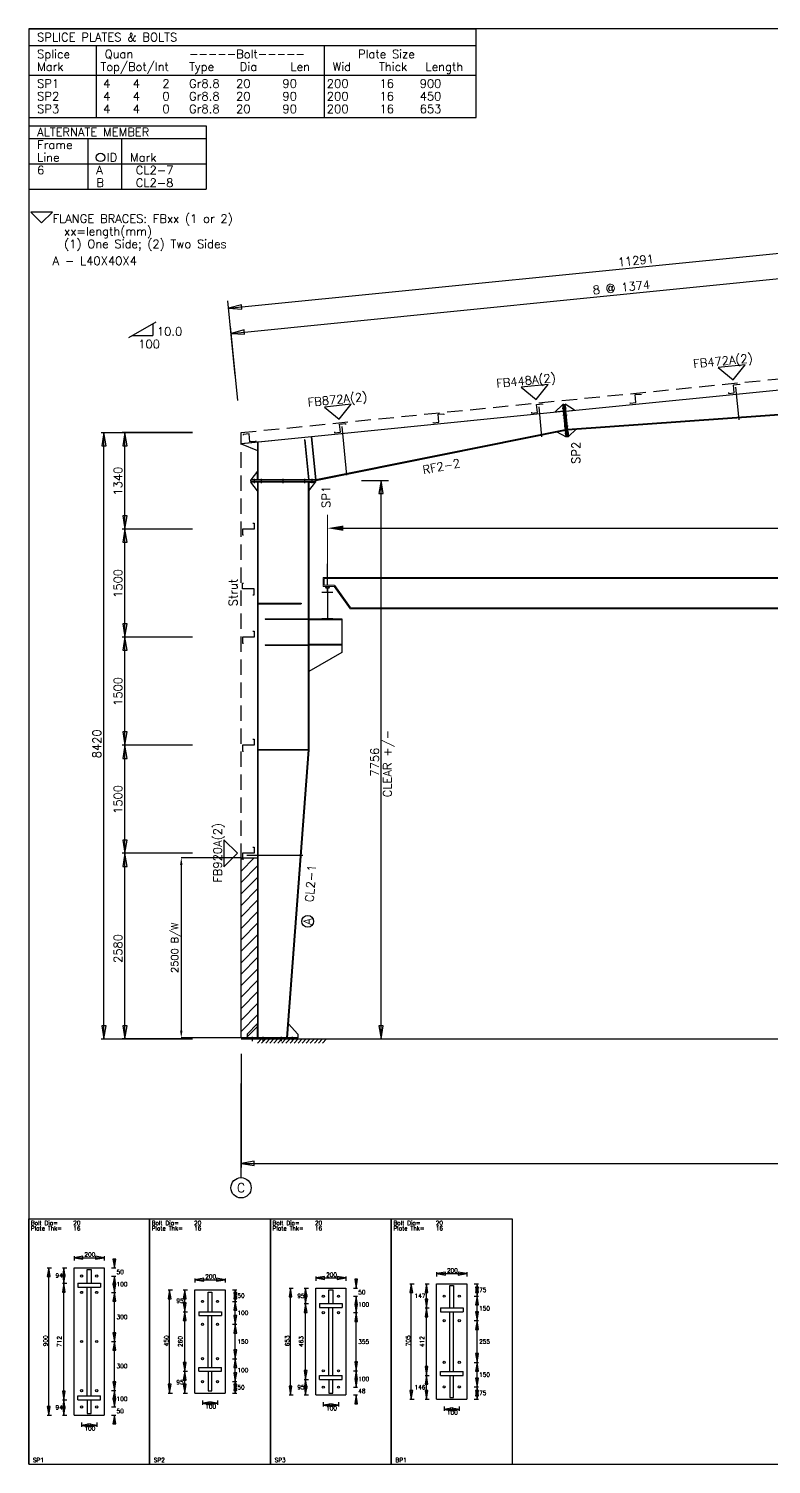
# Model space of a CAD drawing. Header units: millimetres. Extents: x 0 to 28190, y 0 to 19934.
# Drawn here: x 0 to 10309, y 0 to 19934 of the extents above; entities that cross this region are included whole.
import ezdxf
from ezdxf.enums import TextEntityAlignment as Align

# ---------------------------------------------------------------- set-up
doc = ezdxf.new("R2010")
doc.units = ezdxf.units.MM
doc.header["$MEASUREMENT"] = 0
doc.linetypes.add('CONTIN', pattern=[0])
doc.linetypes.add('DASHED', pattern=[319.6, 213.1, -106.5])
doc.layers.get('0').update_dxf_attribs({"linetype": 'CONTIN'})
doc.layers.get('Defpoints').update_dxf_attribs({"linetype": 'CONTINUOUS'})
for name, color, linetype in [('1', 7, 'CONTIN'), ('10', 10, 'CONTIN'), ('11', 7, 'CONTIN'), ('12', 6, 'CONTIN'), ('13', 1, 'CONTIN'), ('14', 7, 'CONTIN'), ('2', 6, 'CONTIN'), ('22', 7, 'CONTIN'), ('26', 7, 'CONTIN'), ('3', 7, 'CONTIN'), ('5', 5, 'DASHED')]:
    doc.layers.add(name, color=color, linetype=linetype)
doc.layers.add('COLUMN', color=5, linetype='CONTINUOUS', lineweight=70)
doc.styles.add('OPEN', font='SIMPLEX.shx')
doc.styles.add('SIMPLEX', font='SIMPLEX')
doc.styles.get("Standard").update_dxf_attribs({"font": 'txt.shx'})
doc.dimstyles.get("Standard").update_dxf_attribs({"dimtxt": 200, "dimasz": 100, "dimexe": 0.18, "dimexo": 0.0625, "dimgap": 0.09, "dimtad": 1, "dimdec": 0, "dimzin": 0, "dimdsep": 46, "dimtxsty": 'Standard', "dimcen": 0.09, "dimclrd": 6, "dimclre": 6, "dimadec": 0, "dimazin": 0, "dimtfac": 1, "dimtdec": 4, "dimtofl": 0, "dimtmove": 0, "dimatfit": 3, "dimfxl": 1, "dimtolj": 1, "dimtzin": 0, "dimarcsym": 0})

# ---------------------------------------------------------------- blocks, each defined once
blk = doc.blocks.new('ARROWF')
for p, q in [((0, 0), (-183, 30)), ((-183, 30), (-183, -30)), ((-183, -30), (0, 0))]:
    blk.add_line(p, q)
blk = doc.blocks.new('EPBLK1')
for p, q in [((0, 0), (0, 1704.79675)), ((0, 1704.79675), (838.974854, 1704.79675)), ((838.974854, 1704.79675), (838.974854, 0)), ((314.61557, 340.959381), (314.61557, 1363.83765)), ((314.61557, 1363.83765), (524.359253, 1363.83765)), ((406.168671, 1257.00354), (406.168671, 1352.29028)), ((406.168671, 1352.29028), (432.806122, 1352.29028)), ((432.806122, 1352.29028), (432.806122, 1257.00354)), ((524.359253, 1363.83765), (524.359253, 340.959381)), ((340.833557, 1257.00354), (498.141327, 1257.00354)), ((340.833557, 1257.00354), (340.833557, 1230.36609)), ((340.833557, 1230.36609), (498.141327, 1230.36609)), ((406.168671, 474.430878), (406.168671, 1230.36609)), ((432.806122, 474.430878), (432.806122, 1230.36609)), ((498.141327, 1257.00354), (498.141327, 1230.36609)), ((340.833557, 474.430878), (498.141327, 474.430878)), ((340.833557, 447.793396), (340.833557, 474.430878)), ((340.833557, 447.793396), (498.141327, 447.793396)), ((406.168671, 447.793243), (406.168671, 352.506531)), ((432.806122, 352.506531), (432.806122, 447.793243)), ((498.141327, 447.793396), (498.141327, 474.430878)), ((314.61557, 340.959381), (524.359253, 340.959381)), ((406.168671, 352.506531), (432.806122, 352.506531)), ((0, 0), (838.974854, 0))]:
    blk.add_line(p, q)
for centre in [(367.051514, 1307.01086), (471.92337, 1307.01086), (367.051514, 1193.35779), (471.92337, 1193.35779), (367.051514, 852.398438), (471.92337, 852.398438), (367.051514, 511.439026), (471.92337, 511.439026), (367.051514, 397.785889), (471.92337, 397.785889)]:
    blk.add_circle(centre, 7.325299)
at = {"layer": '2'}
for p, q in [((314.61557, 1444.28259), (314.61557, 1414.98132)), ((314.61557, 1434.5155), (524.359253, 1434.5155)), ((524.359253, 1444.28259), (524.359253, 1414.98132)), ((595.037292, 1363.83765), (595.037292, 1422.38123)), ((129.041336, 1363.83765), (158.342529, 1363.83765)), ((138.808395, 340.959381), (138.808395, 1363.83765)), ((234.170486, 1363.83765), (263.47168, 1363.83765)), ((243.937546, 1257.00354), (243.937546, 1363.83765)), ((575.503174, 1363.83765), (604.804382, 1363.83765)), ((575.503174, 1307.01086), (604.804382, 1307.01086)), ((575.503174, 1307.01086), (604.804382, 1307.01086)), ((595.037292, 1193.35779), (595.037292, 1307.01086)), ((595.037292, 1248.46704), (595.037292, 1307.01086)), ((234.170486, 1257.00354), (263.47168, 1257.00354)), ((234.170486, 1257.00354), (263.47168, 1257.00354)), ((243.937546, 447.793335), (243.937546, 1257.00354)), ((575.503174, 1193.35779), (604.804382, 1193.35779)), ((575.503174, 1193.35779), (604.804382, 1193.35779)), ((595.037292, 852.398438), (595.037292, 1193.35779)), ((575.503174, 852.398438), (604.804382, 852.398438)), ((575.503174, 852.398438), (604.804382, 852.398438)), ((595.037292, 511.439026), (595.037292, 852.398438)), ((575.503174, 511.439026), (604.804382, 511.439026)), ((575.503174, 511.439026), (604.804382, 511.439026)), ((595.037292, 397.785889), (595.037292, 511.439026)), ((234.170486, 447.793335), (263.47168, 447.793335)), ((234.170486, 447.793335), (263.47168, 447.793335)), ((243.937546, 340.959381), (243.937546, 447.793335)), ((595.037292, 397.785889), (595.037292, 456.329681)), ((129.041336, 340.959381), (158.342529, 340.959381)), ((234.170486, 340.959381), (263.47168, 340.959381)), ((575.503174, 397.785889), (604.804382, 397.785889)), ((575.503174, 397.785889), (604.804382, 397.785889)), ((575.503174, 340.959381), (604.804382, 340.959381)), ((595.037292, 282.415588), (595.037292, 340.959381)), ((367.051514, 289.81546), (367.051514, 260.514282)), ((367.051514, 270.281342), (471.923309, 270.281342)), ((471.923309, 289.81546), (471.923309, 260.514282))]:
    blk.add_line(p, q, dxfattribs=at)
at = {"layer": '2', "xscale": 0.333, "yscale": 0.333, "zscale": 0.333}
for p, rotation in [((314.61557, 1434.5155), 180), ((595.037292, 1363.83765), 270), ((138.808395, 1363.83765), 90), ((243.937546, 1363.83765), 89.99998470000001), ((243.937546, 1257.00354), 270), ((595.037292, 1307.01086), 89.99998470000001), ((595.037292, 1307.01086), 90), ((243.937546, 1257.00354), 89.99998470000001), ((595.037292, 1193.35779), 270), ((595.037292, 1193.35779), 89.99998470000001), ((595.037292, 852.398438), 270), ((595.037292, 852.398438), 89.99998470000001), ((243.937546, 447.793335), 270), ((595.037292, 511.439026), 89.99998470000001), ((595.037292, 511.439026), 270), ((138.808395, 340.959381), 270), ((243.937546, 447.793335), 89.99998470000001), ((243.937546, 340.959381), 270), ((595.037292, 397.785889), 270), ((595.037292, 397.785889), 270), ((595.037292, 340.959381), 90), ((367.051514, 270.281342), 180)]:
    blk.add_blockref('ARROWF', p, dxfattribs=dict(at, rotation=rotation))
for p in [(524.359253, 1434.5155), (471.923309, 270.281342)]:
    blk.add_blockref('ARROWF', p, dxfattribs=at)
at = {"layer": '11', "style": 'SIMPLEX'}
for s, p in [('Bolt Dia=', (14.650599, 1660.84509)), ('Plate Thk=', (14.650599, 1624.21851)), ('20', (308.932556, 1660.84509)), ('16', (308.932556, 1624.21851)), ('200', (386.52356, 1441.84082)), ('50', (609.687927, 1320.77368)), ('100', (609.687927, 1235.53381)), ('300', (609.687927, 1008.22742)), ('300', (609.687927, 667.268066)), ('100', (609.687927, 439.961853)), ('50', (609.687927, 354.722015)), ('100', (386.52356, 233.654846)), ('SP1', (29.301197, 14.650599))]:
    blk.add_text(s, height=29.3011971, dxfattribs=at).set_placement(p)
for p in [(236.612244, 1310.42053), (236.612244, 394.376343)]:
    blk.add_text('94', height=29.3011971, dxfattribs=at).set_placement(p, align=Align.MIDDLE_RIGHT)
blk.add_text('900', height=29.3011971, rotation=90, dxfattribs=at).set_placement((131.483093, 819.43457))
blk.add_text('712', height=29.3011971, rotation=90, dxfattribs=at).set_placement((236.612244, 852.398438), align=Align.BOTTOM_CENTER)
blk = doc.blocks.new('EPBLK2')
for p, q in [((0, 0), (0, 1704.79675)), ((0, 1704.79675), (838.974854, 1704.79675)), ((838.974854, 1704.79675), (838.974854, 0)), ((314.61557, 494.391144), (314.61557, 1210.40576)), ((314.61557, 1210.40576), (524.359253, 1210.40576)), ((524.359253, 1210.40576), (524.359253, 494.391144)), ((406.168671, 1059.24707), (406.168671, 1194.23962)), ((406.168671, 1194.23962), (432.806122, 1194.23962)), ((432.806122, 1194.23962), (432.806122, 1059.24707)), ((340.833557, 1059.24707), (498.141327, 1059.24707)), ((340.833557, 1059.24707), (340.833557, 1032.60962)), ((340.833557, 1032.60962), (498.141327, 1032.60962)), ((406.168671, 672.187256), (406.168671, 1032.60962)), ((432.806122, 672.187256), (432.806122, 1032.60962)), ((498.141327, 1059.24707), (498.141327, 1032.60962)), ((340.833557, 672.187256), (498.141327, 672.187256)), ((340.833557, 645.549805), (340.833557, 672.187256)), ((340.833557, 645.549805), (498.141327, 645.549805)), ((406.168671, 645.549683), (406.168671, 510.557159)), ((432.806122, 510.557159), (432.806122, 645.549683)), ((498.141327, 645.549805), (498.141327, 672.187256)), ((406.168671, 510.557159), (432.806122, 510.557159)), ((314.61557, 494.391144), (524.359253, 494.391144)), ((0, 0), (838.974854, 0))]:
    blk.add_line(p, q)
for centre in [(367.051514, 1130.84863), (471.92337, 1130.84863), (367.051514, 971.734253), (471.92337, 971.734253), (367.051514, 733.062683), (471.92337, 733.062683), (367.051514, 573.948364), (471.92337, 573.948364)]:
    blk.add_circle(centre, 7.325299)
at = {"layer": '2'}
for p, q in [((129.041336, 1210.40576), (158.342529, 1210.40576)), ((138.808395, 494.391144), (138.808395, 1210.40576)), ((234.170486, 1210.40576), (263.47168, 1210.40576)), ((243.937546, 1059.24719), (243.937546, 1210.40576)), ((314.61557, 1290.85083), (314.61557, 1261.54968)), ((314.61557, 1281.08374), (524.359253, 1281.08374)), ((524.359253, 1290.85083), (524.359253, 1261.54968)), ((575.503174, 1210.40576), (604.804382, 1210.40576)), ((595.037292, 1130.84863), (595.037292, 1210.40576)), ((575.503174, 1130.84863), (604.804382, 1130.84863)), ((575.503174, 1130.84863), (604.804382, 1130.84863)), ((595.037292, 971.734253), (595.037292, 1130.84863)), ((234.170486, 1059.24719), (263.47168, 1059.24719)), ((234.170486, 1059.24719), (263.47168, 1059.24719)), ((243.937546, 645.549805), (243.937546, 1059.24719)), ((575.503174, 971.734253), (604.804382, 971.734253)), ((575.503174, 971.734253), (604.804382, 971.734253)), ((595.037292, 733.062683), (595.037292, 971.734253)), ((575.503174, 733.062683), (604.804382, 733.062683)), ((575.503174, 733.062683), (604.804382, 733.062683)), ((595.037292, 573.948364), (595.037292, 733.062683)), ((234.170486, 645.549805), (263.47168, 645.549805)), ((234.170486, 645.549805), (263.47168, 645.549805)), ((243.937546, 494.391144), (243.937546, 645.549805)), ((575.503174, 573.948364), (604.804382, 573.948364)), ((575.503174, 573.948364), (604.804382, 573.948364)), ((595.037292, 494.391144), (595.037292, 573.948364)), ((129.041336, 494.391144), (158.342529, 494.391144)), ((234.170486, 494.391144), (263.47168, 494.391144)), ((367.051514, 443.247223), (367.051514, 413.945984)), ((367.051514, 423.713074), (471.923309, 423.713074)), ((471.923309, 443.247223), (471.923309, 413.945984)), ((575.503174, 494.391144), (604.804382, 494.391144))]:
    blk.add_line(p, q, dxfattribs=at)
at = {"layer": '2', "xscale": 0.333, "yscale": 0.333, "zscale": 0.333}
for p, rotation in [((138.808395, 1210.40576), 90), ((243.937546, 1210.40576), 89.99998470000001), ((314.61557, 1281.08374), 180), ((595.037292, 1210.40576), 89.99998470000001), ((243.937546, 1059.24719), 270), ((595.037292, 1130.84863), 89.99998470000001), ((595.037292, 1130.84863), 270), ((243.937546, 1059.24719), 89.99998470000001), ((595.037292, 971.734253), 270), ((595.037292, 971.734253), 89.99998470000001), ((243.937546, 645.549805), 270), ((595.037292, 733.062683), 89.99998470000001), ((595.037292, 733.062683), 270), ((243.937546, 645.549805), 89.99998470000001), ((595.037292, 573.948364), 270), ((138.808395, 494.391144), 270), ((243.937546, 494.391144), 270), ((595.037292, 573.948364), 89.99998470000001), ((595.037292, 494.391144), 270), ((367.051514, 423.713074), 180)]:
    blk.add_blockref('ARROWF', p, dxfattribs=dict(at, rotation=rotation))
for p in [(524.359253, 1281.08374), (471.923309, 423.713074)]:
    blk.add_blockref('ARROWF', p, dxfattribs=at)
at = {"layer": '11', "style": 'SIMPLEX'}
for s, p in [('Bolt Dia=', (14.650599, 1660.84509)), ('Plate Thk=', (14.650599, 1624.21851)), ('20', (308.932556, 1660.84509)), ('16', (308.932556, 1624.21851)), ('200', (386.52356, 1288.40918)), ('50', (609.687927, 1155.97656)), ('100', (609.687927, 1036.64087)), ('150', (609.687927, 837.747986)), ('100', (609.687927, 638.854919)), ('50', (609.687927, 519.519104)), ('100', (386.52356, 387.086609)), ('SP2', (29.301197, 14.650599))]:
    blk.add_text(s, height=29.3011971, dxfattribs=at).set_placement(p)
for p in [(236.612244, 1134.82642), (236.612244, 569.970459)]:
    blk.add_text('95', height=29.3011971, dxfattribs=at).set_placement(p, align=Align.MIDDLE_RIGHT)
blk.add_text('450', height=29.3011971, rotation=90, dxfattribs=at).set_placement((131.483093, 819.43457))
blk.add_text('260', height=29.3011971, rotation=90, dxfattribs=at).set_placement((236.612244, 852.398438), align=Align.BOTTOM_CENTER)
blk = doc.blocks.new('EPBLK3')
for p, q in [((0, 0), (0, 1704.79675)), ((0, 1704.79675), (838.974854, 1704.79675)), ((838.974854, 1704.79675), (838.974854, 0)), ((314.61557, 481.474396), (314.61557, 1223.32239)), ((314.61557, 1223.32239), (524.359253, 1223.32239)), ((406.168671, 1115.38599), (406.168671, 1211.77527)), ((406.168671, 1211.77527), (432.806122, 1211.77527)), ((432.806122, 1211.77527), (432.806122, 1115.38599)), ((524.359253, 1223.32239), (524.359253, 481.474396)), ((340.833557, 1115.38599), (498.141327, 1115.38599)), ((340.833557, 1115.38599), (340.833557, 1088.74854)), ((498.141327, 1115.38599), (498.141327, 1088.74854)), ((340.833557, 1088.74854), (498.141327, 1088.74854)), ((406.168671, 616.082275), (406.168671, 1088.74854)), ((432.806122, 616.082275), (432.806122, 1088.74854)), ((340.833557, 616.082275), (498.141327, 616.082275)), ((340.833557, 589.444763), (340.833557, 616.082275)), ((498.141327, 589.444763), (498.141327, 616.082275)), ((340.833557, 589.444763), (498.141327, 589.444763)), ((406.168671, 589.444702), (406.168671, 493.021545)), ((432.806122, 493.021545), (432.806122, 589.444702)), ((314.61557, 481.474396), (524.359253, 481.474396)), ((406.168671, 493.021545), (432.806122, 493.021545)), ((0, 0), (838.974854, 0))]:
    blk.add_line(p, q)
for centre in [(367.051514, 1166.49585), (471.92337, 1166.49585), (367.051514, 1052.84265), (471.92337, 1052.84265), (367.051514, 649.374084), (471.92337, 649.374084), (367.051514, 535.721008), (471.92337, 535.721008)]:
    blk.add_circle(centre, 7.325299)
at = {"layer": '2'}
for p, q in [((314.61557, 1303.76746), (314.61557, 1274.46631)), ((524.359253, 1303.76746), (524.359253, 1274.46631)), ((129.041336, 1223.32239), (158.342529, 1223.32239)), ((138.808395, 481.474396), (138.808395, 1223.32239)), ((234.170486, 1223.32239), (263.47168, 1223.32239)), ((243.937546, 1115.38599), (243.937546, 1223.32239)), ((314.61557, 1294.00049), (524.359253, 1294.00049)), ((575.503174, 1223.32239), (604.804382, 1223.32239)), ((595.037292, 1223.32239), (595.037292, 1281.86621)), ((234.170486, 1115.38599), (263.47168, 1115.38599)), ((234.170486, 1115.38599), (263.47168, 1115.38599)), ((243.937546, 589.444763), (243.937546, 1115.38599)), ((575.503174, 1166.49585), (604.804382, 1166.49585)), ((575.503174, 1166.49585), (604.804382, 1166.49585)), ((595.037292, 1052.84265), (595.037292, 1166.49585)), ((595.037292, 1107.95203), (595.037292, 1166.49585)), ((575.503174, 1052.84265), (604.804382, 1052.84265)), ((575.503174, 1052.84265), (604.804382, 1052.84265)), ((595.037292, 649.374084), (595.037292, 1052.84265)), ((575.503174, 649.374084), (604.804382, 649.374084)), ((575.503174, 649.374084), (604.804382, 649.374084)), ((595.037292, 535.721008), (595.037292, 649.374084)), ((234.170486, 589.444763), (263.47168, 589.444763)), ((234.170486, 589.444763), (263.47168, 589.444763)), ((243.937546, 481.474396), (243.937546, 589.444763)), ((575.503174, 535.721008), (604.804382, 535.721008)), ((575.503174, 535.721008), (604.804382, 535.721008)), ((595.037292, 535.721008), (595.037292, 594.264832)), ((129.041336, 481.474396), (158.342529, 481.474396)), ((234.170486, 481.474396), (263.47168, 481.474396)), ((367.051514, 430.330475), (367.051514, 401.029266)), ((367.051514, 410.796326), (471.923309, 410.796326)), ((471.923309, 430.330475), (471.923309, 401.029266)), ((575.503174, 481.474396), (604.804382, 481.474396)), ((595.037292, 422.930573), (595.037292, 481.474396))]:
    blk.add_line(p, q, dxfattribs=at)
at = {"layer": '2', "xscale": 0.333, "yscale": 0.333, "zscale": 0.333}
for p, rotation in [((314.61557, 1294.00049), 180), ((138.808395, 1223.32239), 90), ((243.937546, 1223.32239), 89.99998470000001), ((595.037292, 1223.32239), 270), ((243.937546, 1115.38599), 89.99998470000001), ((243.937546, 1115.38599), 270), ((595.037292, 1166.49585), 89.99998470000001), ((595.037292, 1166.49585), 90), ((595.037292, 1052.84265), 270), ((595.037292, 1052.84265), 89.99998470000001), ((595.037292, 649.374084), 270), ((243.937546, 589.444763), 270), ((595.037292, 649.374084), 89.99998470000001), ((138.808395, 481.474396), 270), ((243.937546, 589.444763), 89.99998470000001), ((243.937546, 481.474396), 270), ((595.037292, 535.721008), 270), ((595.037292, 535.721008), 270), ((367.051514, 410.796326), 180), ((595.037292, 481.474396), 90)]:
    blk.add_blockref('ARROWF', p, dxfattribs=dict(at, rotation=rotation))
for p in [(524.359253, 1294.00049), (471.923309, 410.796326)]:
    blk.add_blockref('ARROWF', p, dxfattribs=at)
at = {"layer": '11', "style": 'SIMPLEX'}
for s, p in [('Bolt Dia=', (14.650599, 1660.84509)), ('Plate Thk=', (14.650599, 1624.21851)), ('20', (308.932556, 1660.84509)), ('16', (308.932556, 1624.21851)), ('200', (386.52356, 1301.32581)), ('50', (609.687927, 1180.25854)), ('100', (609.687927, 1095.01868)), ('355', (609.687927, 836.457886)), ('100', (609.687927, 577.896912)), ('48', (609.687927, 493.947113)), ('100', (386.52356, 374.16983)), ('SP3', (29.301197, 14.650599))]:
    blk.add_text(s, height=29.3011971, dxfattribs=at).set_placement(p)
for p in [(236.612244, 1169.35425), (236.612244, 535.459534)]:
    blk.add_text('95', height=29.3011971, dxfattribs=at).set_placement(p, align=Align.MIDDLE_RIGHT)
blk.add_text('653', height=29.3011971, rotation=90, dxfattribs=at).set_placement((131.483093, 819.434448))
blk.add_text('463', height=29.3011971, rotation=90, dxfattribs=at).set_placement((236.612244, 852.415405), align=Align.BOTTOM_CENTER)
blk = doc.blocks.new('EPBLK4')
for p, q in [((0, 0), (0, 1704.79675)), ((0, 1704.79675), (838.974854, 1704.79675)), ((838.974854, 1704.79675), (838.974854, 0)), ((314.61557, 451.87915), (314.61557, 1252.91772)), ((314.61557, 1252.91772), (524.359253, 1252.91772)), ((406.168671, 1085.84753), (406.168671, 1241.37048)), ((406.168671, 1241.37048), (432.806122, 1241.37048)), ((432.806122, 1241.37048), (432.806122, 1085.84753)), ((524.359253, 1252.91772), (524.359253, 451.87915)), ((340.833557, 1085.84753), (498.141327, 1085.84753)), ((340.833557, 1085.84753), (340.833557, 1059.21008)), ((340.833557, 1059.21008), (498.141327, 1059.21008)), ((406.168671, 644.211548), (406.168671, 1059.21008)), ((432.806122, 644.211548), (432.806122, 1059.21008)), ((498.141327, 1085.84753), (498.141327, 1059.21008)), ((340.833557, 644.211548), (498.141327, 644.211548)), ((340.833557, 617.574097), (340.833557, 644.211548)), ((340.833557, 617.574097), (498.141327, 617.574097)), ((406.168671, 617.573975), (406.168671, 463.4263)), ((432.806122, 463.4263), (432.806122, 617.573975)), ((498.141327, 617.574097), (498.141327, 644.211548)), ((314.61557, 451.87915), (524.359253, 451.87915)), ((406.168671, 463.4263), (432.806122, 463.4263)), ((0, 0), (838.974854, 0))]:
    blk.add_line(p, q)
for centre in [(367.051514, 1167.67798), (471.92337, 1167.67798), (367.051514, 997.198242), (471.92337, 997.198242), (367.051514, 707.598694), (471.92337, 707.598694), (367.051514, 537.119019), (471.92337, 537.119019)]:
    blk.add_circle(centre, 7.325299)
at = {"layer": '2'}
for p, q in [((314.61557, 1333.36279), (314.61557, 1304.06152)), ((314.61557, 1323.5957), (524.359253, 1323.5957)), ((524.359253, 1333.36279), (524.359253, 1304.06152)), ((129.041336, 1252.91772), (158.342529, 1252.91772)), ((138.808395, 451.87915), (138.808395, 1252.91772)), ((234.170486, 1252.91772), (263.47168, 1252.91772)), ((243.937546, 1085.84766), (243.937546, 1252.91772)), ((575.503174, 1252.91772), (604.804382, 1252.91772)), ((595.037292, 1167.67798), (595.037292, 1252.91772)), ((575.503174, 1167.67798), (604.804382, 1167.67798)), ((575.503174, 1167.67798), (604.804382, 1167.67798)), ((595.037292, 997.198242), (595.037292, 1167.67798)), ((234.170486, 1085.84766), (263.47168, 1085.84766)), ((234.170486, 1085.84766), (263.47168, 1085.84766)), ((243.937546, 617.574097), (243.937546, 1085.84766)), ((575.503174, 997.198242), (604.804382, 997.198242)), ((575.503174, 997.198242), (604.804382, 997.198242)), ((595.037292, 707.598694), (595.037292, 997.198242)), ((575.503174, 707.598694), (604.804382, 707.598694)), ((575.503174, 707.598694), (604.804382, 707.598694)), ((595.037292, 537.119019), (595.037292, 707.598694)), ((234.170486, 617.574097), (263.47168, 617.574097)), ((234.170486, 617.574097), (263.47168, 617.574097)), ((243.937546, 451.87915), (243.937546, 617.574097)), ((575.503174, 537.119019), (604.804382, 537.119019)), ((575.503174, 537.119019), (604.804382, 537.119019)), ((595.037292, 451.87915), (595.037292, 537.119019)), ((129.041336, 451.87915), (158.342529, 451.87915)), ((234.170486, 451.87915), (263.47168, 451.87915)), ((367.051514, 400.73526), (367.051514, 371.434052)), ((471.923309, 400.73526), (471.923309, 371.434052)), ((575.503174, 451.87915), (604.804382, 451.87915)), ((367.051514, 381.201111), (471.923309, 381.201111))]:
    blk.add_line(p, q, dxfattribs=at)
at = {"layer": '2', "xscale": 0.333, "yscale": 0.333, "zscale": 0.333}
for p, rotation in [((314.61557, 1323.5957), 180), ((138.808395, 1252.91772), 90), ((243.937546, 1252.91772), 89.99998470000001), ((595.037292, 1252.91772), 89.99998470000001), ((595.037292, 1167.67798), 270), ((243.937546, 1085.84766), 270), ((595.037292, 1167.67798), 89.99998470000001), ((243.937546, 1085.84766), 89.99998470000001), ((595.037292, 997.198242), 89.99998470000001), ((595.037292, 997.198242), 270), ((595.037292, 707.598694), 89.99998470000001), ((595.037292, 707.598694), 270), ((243.937546, 617.574097), 89.99998470000001), ((243.937546, 617.574097), 270), ((138.808395, 451.87915), 270), ((243.937546, 451.87915), 270), ((595.037292, 537.119019), 89.99998470000001), ((595.037292, 537.119019), 270), ((595.037292, 451.87915), 270), ((367.051514, 381.201111), 180)]:
    blk.add_blockref('ARROWF', p, dxfattribs=dict(at, rotation=rotation))
for p in [(524.359253, 1323.5957), (471.923309, 381.201111)]:
    blk.add_blockref('ARROWF', p, dxfattribs=at)
at = {"layer": '11', "style": 'SIMPLEX'}
for s, p in [('Bolt Dia=', (14.650599, 1660.84509)), ('Plate Thk=', (14.650599, 1624.21851)), ('20', (308.932556, 1660.84509)), ('16', (308.932556, 1624.21851)), ('200', (386.52356, 1330.92102)), ('75', (609.687927, 1195.64722)), ('150', (609.687927, 1067.78748)), ('255', (609.687927, 837.747864)), ('150', (609.687927, 607.708252)), ('75', (609.687927, 479.84848)), ('100', (386.52356, 344.574616)), ('BP1', (29.301197, 14.650599))]:
    blk.add_text(s, height=29.3011971, dxfattribs=at).set_placement(p)
for s, p in [('147', (236.612244, 1169.38269)), ('146', (236.612244, 534.726624))]:
    blk.add_text(s, height=29.3011971, dxfattribs=at).set_placement(p, align=Align.MIDDLE_RIGHT)
blk.add_text('705', height=29.3011971, rotation=90, dxfattribs=at).set_placement((131.483093, 819.43457))
blk.add_text('412', height=29.3011971, rotation=90, dxfattribs=at).set_placement((236.612244, 851.710876), align=Align.BOTTOM_CENTER)
blk = doc.blocks.new('RF2BLT1', base_point=(0, 26.67))
at = {"layer": '3'}
for p, q in [((0, 26.67), (134.62, 26.67)), ((0, 26.67), (0, 0)), ((134.62, 0), (134.62, 26.67)), ((0, 21.59), (134.62, 21.59)), ((20.32, 21.59), (20.32, 0)), ((88.9, 21.59), (88.9, 0)), ((0, 12.7), (134.62, 12.7)), ((0, 0), (134.62, 0)), ((0, 0), (134.62, 0))]:
    blk.add_line(p, q, dxfattribs=at)
at = {"layer": '1', "style": 'SIMPLEX'}
for s, p in [('SPLICE PLATES & BOLTS', (2.54, 22.86)), ('Splice', (2.54, 17.78)), ('Quan', (22.86, 17.78)), ('-----Bolt-----', (48.26, 17.78)), ('Plate Size', (99.06, 17.78)), ('Mark', (2.54, 13.97)), ('Top/Bot/Int', (21.59, 13.97)), ('Type', (48.26, 13.97)), ('Dia', (63.5, 13.97)), ('Len', (78.74, 13.97)), ('Wid', (91.44, 13.97)), ('Thick', (105.41, 13.97)), ('Length', (119.38, 13.97)), ('SP1', (2.54, 8.89)), ('   4', (16.73, 8.89)), ('   4', (25.62, 8.89)), ('   2', (34.51, 8.89)), ('Gr8.8', (48.26, 8.89)), ('        20', (47.22, 8.89)), ('        90', (61.19, 8.89)), ('       200', (76.43, 8.89)), ('        16', (90.4, 8.89)), ('       900', (104.37, 8.89)), ('SP2', (2.54, 5.08)), ('   4', (16.73, 5.08)), ('   4', (25.62, 5.08)), ('   0', (34.51, 5.08)), ('Gr8.8', (48.26, 5.08)), ('        20', (47.22, 5.08)), ('        90', (61.19, 5.08)), ('       200', (76.43, 5.08)), ('        16', (90.4, 5.08)), ('       450', (104.37, 5.08)), ('SP3', (2.54, 1.27)), ('   4', (16.73, 1.27)), ('   4', (25.62, 1.27)), ('   0', (34.51, 1.27)), ('Gr8.8', (48.26, 1.27)), ('        20', (47.22, 1.27)), ('        90', (61.19, 1.27)), ('       200', (76.43, 1.27)), ('        16', (90.4, 1.27)), ('       653', (104.37, 1.27))]:
    blk.add_text(s, height=2.54, dxfattribs=at).set_placement(p)
blk = doc.blocks.new('RF2ID')
for p, q in [((0, 0), (2461.30054, 0)), ((0, 0), (0, -879.03595)), ((2461.30054, 0), (2461.30054, -879.03595)), ((0, -175.80717), (2461.30054, -175.80717)), ((0, -175.80717), (2461.30054, -175.80717)), ((820.433533, -175.80717), (820.433533, -879.03595)), ((1289.25269, -175.80717), (1289.25269, -879.03595)), ((0, -527.42151), (2461.30054, -527.42151)), ((0, -527.42151), (2461.30054, -527.42151)), ((0, -527.42151), (2461.30054, -527.42151)), ((0, -527.42151), (2461.30054, -527.42151)), ((0, -527.42151), (2461.30054, -527.42151)), ((0, -879.03595), (2461.30054, -879.03595)), ((0, -879.03595), (2461.30054, -879.03595)), ((0, -879.03595), (2461.30054, -879.03595))]:
    blk.add_line(p, q)
at = {"layer": '14'}
blk.add_circle((996.240723, -439.51797), 58.602394, dxfattribs=at)
at = {"layer": '14', "style": 'SIMPLEX'}
for s, p in [('ALTERNATE MEMBER', (117.204788, -146.50598)), ('Frame', (117.204788, -322.31317)), ('Line', (117.204788, -498.12033)), ('ID', (1084.14429, -498.12033)), ('Mark', (1406.4574, -498.12033))]:
    blk.add_text(s, height=117.204788, dxfattribs=at).set_placement(p)
at = {"layer": '26', "style": 'SIMPLEX'}
for s, p in [('6', (117.204788, -673.92749)), ('A', (937.638306, -673.92749)), (' CL2-7', (1406.4574, -673.92749)), ('B', (937.638306, -849.73474)), (' CL2-8', (1406.4574, -849.73474))]:
    blk.add_text(s, height=117.204788, dxfattribs=at).set_placement(p)
blk = doc.blocks.new('MARKER')
for p, q in [((187.527664, 187.527664), (-187.52766, 187.527664)), ((-187.52766, 187.527664), (0, 0)), ((0, 0), (187.527664, 187.527664))]:
    blk.add_line(p, q)
blk = doc.blocks.new('RF2FBR')
at = {"xscale": 0.8, "yscale": 0.8, "zscale": 0.8}
blk.add_blockref('MARKER', (179.323334, -351.61435), dxfattribs=at)
at = {"layer": '14', "style": 'SIMPLEX'}
for s, p in [('FLANGE BRACES: FBxx (1 or 2)', (331.689545, -351.61435)), ('  xx=length(mm)', (331.689545, -527.42151)), ('  (1) One Side; (2) Two Sides', (331.689545, -703.2287)), ('A - L40X40X4', (331.689545, -937.63831))]:
    blk.add_text(s, height=117.204788, dxfattribs=at).set_placement(p)
blk = doc.blocks.new('WSECTN')
for p, q in [((-76.2, 25.4), (76.2, 25.4)), ((0, 0), (0, 25.4)), ((-76.2, 0), (76.2, 0))]:
    blk.add_line(p, q)
blk = doc.blocks.new('ZCOL')
for p, q in [((10.2, 0), (0, 0)), ((0, 0), (0, -25.4)), ((10.2, -2.5), (10.2, 0)), ((-10.2, -25.4), (-10.2, -22.9)), ((0, -25.4), (-10.2, -25.4))]:
    blk.add_line(p, q)
blk = doc.blocks.new('RAIL')
at = {"layer": 'COLUMN', "lineweight": 0}
for p, q in [((37, 0), (-37, 0)), ((-27, 103), (27, 103)), ((-15, 83), (-27, 83)), ((-27, 8), (-15, 8)), ((-5, 18), (-5, 73)), ((5, 73), (5, 18)), ((27, 83), (15, 83)), ((15, 8), (27, 8))]:
    blk.add_line(p, q, dxfattribs=at)
for centre, start, end in [((-27, 93), 90, 180), ((-27, 93), 180, 270), ((-27, -2), 90, 169.2104), ((-15, 73), 0, 90), ((-15, 18), 270, 0), ((15, 73), 90, 180), ((15, 18), 180, 270), ((27, 93), 0, 90), ((27, 93), 270, 0), ((27, -2), 10.7896, 90)]:
    blk.add_arc(centre, 10, start, end, dxfattribs=at)
blk = doc.blocks.new('A$C5D5B3472')
at = {"lineweight": 0}
for p, q in [((-3050, 0), (-24040, 0)), ((-3050, 0), (-3050, -127)), ((-3070, -15), (-24020, -15)), ((-3218, -115), (-3445, -432)), ((-3208, -127), (-3439, -449)), ((-3070, -112), (-3213, -112)), ((-3050, -127), (-3208, -127)), ((-3065, -20), (-3065, -107)), ((-3439, -449), (-23651, -449)), ((-3449, -434), (-23641, -434))]:
    blk.add_line(p, q, dxfattribs=at)
for centre, start, end in [((-3213, -117), 90, 144.3278), ((-3070, -20), 0, 90), ((-3070, -107), 270, 0)]:
    blk.add_arc(centre, 5, start, end, dxfattribs=at)
blk = doc.blocks.new('*D29')
at = {"color": 6, "linetype": 'Continuous', "lineweight": -2}
for p, q in [((2948, 8422), (2118, 8422)), ((2118, 8322), (2118, 6022)), ((2948, 5922), (2118, 5922))]:
    blk.add_line(p, q, dxfattribs=at)
at = {"color": 6, "linetype": 'Continuous'}
for points in [[(2135, 8322), (2101, 8322), (2118, 8422)], [(2101, 6022), (2135, 6022), (2118, 5922)]]:
    blk.add_solid(points, dxfattribs=at)
at = {"layer": 'Defpoints', "color": 0, "linetype": 'Continuous'}
for p in [(2948, 8422), (2118, 5922), (2948, 5922)]:
    blk.add_point(p, dxfattribs=at)
at = {"color": 0, "linetype": 'Continuous', "insert": (2042, 7172), "char_height": 100, "attachment_point": 5, "rotation": 90, "style": 'OPEN'}
blk.add_mtext('\\A1;{2500 B/W}', dxfattribs=at)

msp = doc.modelspace()

# ---------------------------------------------------------------- hatches: boundary and pattern name
at = {"linetype": 'Continuous'}
h = msp.add_hatch(dxfattribs=at)
h.set_pattern_fill('ANSI31', color=1, scale=900, style=0)
h.set_pattern_definition([(45, (-4728.62, -711.65), (-79.5495, 79.5495), [])])
h.paths.add_polyline_path([(2947.7, 8421.6), (2947.7, 5921.6), (3177.7, 5921.6), (3177.7, 8421.6)])

# ---------------------------------------------------------------- linework, layer by layer
at = {"color": 6, "lineweight": 13}
msp.add_line((4147.7, 12273.9), (4147.7, 13186.1), dxfattribs=at)
at = {"color": 6}
msp.add_line((4366.4, 12998.6), (23998.9, 12998.6), dxfattribs=at)
at = {"linetype": 'Continuous'}
msp.add_lwpolyline([(2947.7, 8421.6), (3177.7, 8421.6), (3177.7, 5921.6), (2947.7, 5921.6)], close=True, dxfattribs=at)
at = {"color": 6, "linetype": 'Continuous'}
msp.add_solid([(4366.4, 13035), (4366.4, 12962.1), (4147.7, 12998.6)], dxfattribs=at)
at = {"layer": '1'}
for p, q in [((7456.3, 14624.7), (14166.2, 15295.7)), ((14166.7, 15290.8), (7456.8, 14619.8)), ((14166.7, 15290.8), (7456.8, 14619.8)), ((9814, 14955.6), (9859.1, 14504.9)), ((14166.7, 14838.5), (7481.7, 14370.5)), ((14166.3, 14838.5), (7481.9, 14370.5)), ((7482.2, 14365.6), (14166.7, 14833.5)), ((2957.7, 14175.9), (7424.4, 14622.6)), ((7425, 14616.6), (2958.3, 14169.9)), ((7425, 14616.6), (3926.9, 14266.8)), ((7079.9, 14682.1), (7121.2, 14268.9)), ((7304.9, 14610.6), (7415, 14716.1)), ((7424.4, 14622.6), (7304.9, 14610.6)), ((7407.3, 14665.1), (7464.5, 14670.8)), ((7407.3, 14665.1), (7464.5, 14670.8)), ((7430.9, 14717.7), (7415, 14716.1)), ((7459.8, 14268.3), (7415, 14716.1)), ((7415, 14716.1), (7415, 14716.1)), ((7424.4, 14622.6), (7415, 14716.1)), ((7417.3, 14565.6), (7474.4, 14571.3)), ((7417.3, 14565.6), (7474.4, 14571.3)), ((7425, 14616.6), (7424.4, 14622.6)), ((7425, 14616.6), (7450, 14366.2)), ((7430.9, 14717.7), (7446.8, 14719.3)), ((7430.9, 14717.7), (7475.7, 14269.9)), ((7430.9, 14717.7), (7475.7, 14269.9)), ((7491.6, 14271.5), (7446.8, 14719.3)), ((7575.7, 14636.7), (7446.8, 14719.3)), ((7446.8, 14719.3), (7446.8, 14719.3)), ((7456.3, 14624.7), (7446.8, 14719.3)), ((7456.3, 14624.7), (7575.7, 14636.7)), ((7456.8, 14619.8), (7456.3, 14624.7)), ((7481.7, 14370.5), (7456.8, 14619.8)), ((7450, 14366.2), (3986.7, 13669.3)), ((7449.2, 14366.1), (3986.7, 13669.3)), ((3988.3, 13661.4), (7450.8, 14358.2)), ((4345.8, 14408.7), (4413.2, 13734.5)), ((7450.8, 14358.2), (7332.6, 14334.5)), ((7432.2, 14416.3), (7489.3, 14422)), ((7432.2, 14416.3), (7489.3, 14422)), ((7449.2, 14366.1), (7450.8, 14358.2)), ((7450.8, 14358.2), (7459.8, 14268.3)), ((7481.7, 14370.5), (7481.7, 14370.5)), ((7481.9, 14370.5), (7482.2, 14365.6)), ((7482.2, 14365.6), (7602, 14373.9)), ((7482.2, 14365.6), (7491.6, 14271.5)), ((7602, 14373.9), (7491.6, 14271.5)), ((3177.7, 14191.9), (2947.7, 14168.9)), ((2947.7, 14168.9), (3177.7, 14076.9)), ((2958.3, 14169.9), (2957.7, 14175.9)), ((3183.7, 14191.9), (3177.7, 14191.9)), ((3177.7, 14191.9), (3177.7, 13669.3)), ((3926.9, 14266.8), (3183.7, 14192.5)), ((3183.7, 13669.3), (3183.7, 14192.5)), ((3183.7, 13669.3), (3183.7, 14191.9)), ((3833.9, 14226.8), (3828, 14226.2)), ((3833.9, 14226.8), (3828, 14226.2)), ((3833.9, 14226.8), (3828, 14226.2)), ((3833.9, 14226.8), (3828, 14226.2)), ((3833.9, 14226.8), (3828, 14226.2)), ((3828, 14226.2), (3883.7, 13669)), ((3828, 14226.2), (3883.7, 13669)), ((3828, 14226.2), (3883.7, 13669)), ((3828, 14226.2), (3883.7, 13669)), ((3828, 14226.2), (3883.7, 13669)), ((3833.9, 14226.8), (3889.7, 13669.6)), ((3833.9, 14226.8), (3889.7, 13669.6)), ((3833.9, 14226.8), (3889.7, 13669.6)), ((3833.9, 14226.8), (3889.7, 13669.6)), ((3833.9, 14226.8), (3889.7, 13669.6)), ((3986.7, 13669.3), (3926.9, 14266.8)), ((3926.9, 14266.8), (3986.7, 13669.3)), ((7332.6, 14334.5), (7459.8, 14268.3)), ((7442.2, 14316.8), (7499.3, 14322.5)), ((7442.2, 14316.8), (7499.3, 14322.5)), ((7475.7, 14269.9), (7459.8, 14268.3)), ((7459.8, 14268.3), (7459.8, 14268.3)), ((7475.7, 14269.9), (7491.6, 14271.5)), ((7491.6, 14271.5), (7491.6, 14271.5)), ((3177.7, 13789.3), (3083.7, 13669.3)), ((3177.7, 13669.3), (3177.7, 13789.3)), ((3983.7, 13669.3), (3083.7, 13669.3)), ((3083.7, 13653.3), (3083.7, 13669.3)), ((3083.7, 13669.3), (3083.7, 13669.3)), ((3177.7, 13669.3), (3083.7, 13669.3)), ((3083.7, 13653.3), (3983.7, 13653.3)), ((3083.7, 13653.3), (3083.7, 13637.3)), ((3083.7, 13653.3), (3983.7, 13653.3)), ((3983.7, 13637.3), (3083.7, 13637.3)), ((3177.7, 13517.3), (3083.7, 13637.3)), ((3083.7, 13637.3), (3083.7, 13637.3)), ((3177.7, 13637.3), (3083.7, 13637.3)), ((3133.7, 13624.6), (3133.7, 13682)), ((3133.7, 13624.6), (3133.7, 13682)), ((3183.7, 13669.3), (3177.7, 13669.3)), ((3183.7, 13637.3), (3177.7, 13637.3)), ((3177.7, 13637.3), (3177.7, 5921.6)), ((3177.7, 13637.3), (3177.7, 13517.3)), ((3986.7, 13669.3), (3183.7, 13669.3)), ((3883.7, 13637.3), (3183.7, 13637.3)), ((3183.7, 9921.6), (3183.7, 13637.3)), ((3183.7, 5921.6), (3183.7, 13637.3)), ((3233.7, 13624.6), (3233.7, 13682)), ((3233.7, 13624.6), (3233.7, 13682)), ((3533.7, 13624.6), (3533.7, 13682)), ((3533.7, 13624.6), (3533.7, 13682)), ((3833.7, 13624.6), (3833.7, 13682)), ((3833.7, 13624.6), (3833.7, 13682)), ((3889.7, 13669.6), (3883.7, 13669)), ((3889.7, 13669.6), (3883.7, 13669)), ((3889.7, 13669.6), (3883.7, 13669)), ((3889.7, 13669.6), (3883.7, 13669)), ((3889.7, 13669.6), (3883.7, 13669)), ((3883.7, 9921.6), (3883.7, 13637.3)), ((3883.7, 13637.3), (3883.7, 13637.3)), ((3883.7, 9921.6), (3883.7, 13637.3)), ((3883.7, 13637.3), (3889.7, 13637.3)), ((3889.7, 13637.3), (3889.7, 9921.6)), ((3889.7, 13637.3), (3889.7, 13517.3)), ((3889.7, 13517.3), (3983.7, 13637.3)), ((3889.7, 13637.3), (3983.7, 13637.3)), ((3933.7, 13624.6), (3933.7, 13682)), ((3933.7, 13624.6), (3933.7, 13682)), ((3983.7, 13653.3), (3983.7, 13669.3)), ((3983.7, 13653.3), (3983.7, 13637.3)), ((3983.7, 13637.3), (3983.7, 13637.3)), ((3986.7, 13669.3), (3986.7, 13669.3)), ((3986.7, 13669.3), (3986.7, 13669.3)), ((3986.7, 13669.3), (3988.3, 13661.4)), ((3183.7, 11955.6), (3783.7, 11955.6)), ((3183.7, 11955.6), (3183.7, 11949.6)), ((3183.7, 11955.6), (3783.7, 11955.6)), ((3183.7, 11955.6), (3183.7, 11949.6)), ((3183.7, 11955.6), (3783.7, 11955.6)), ((3183.7, 11955.6), (3183.7, 11949.6)), ((3183.7, 11955.6), (3783.7, 11955.6)), ((3183.7, 11955.6), (3183.7, 11949.6)), ((3183.7, 11955.6), (3783.7, 11955.6)), ((3183.7, 11955.6), (3183.7, 11949.6)), ((3183.7, 11949.6), (3783.7, 11949.6)), ((3183.7, 11949.6), (3783.7, 11949.6)), ((3183.7, 11949.6), (3783.7, 11949.6)), ((3183.7, 11949.6), (3783.7, 11949.6)), ((3183.7, 11949.6), (3783.7, 11949.6)), ((3783.7, 11955.6), (3783.7, 11949.6)), ((3783.7, 11955.6), (3783.7, 11949.6)), ((3783.7, 11955.6), (3783.7, 11949.6)), ((3783.7, 11955.6), (3783.7, 11949.6)), ((3783.7, 11955.6), (3783.7, 11949.6)), ((3283.7, 11739.6), (3883.7, 11739.6)), ((3283.7, 11739.6), (3283.7, 11733.6)), ((3283.7, 11739.6), (3883.7, 11739.6)), ((3283.7, 11739.6), (3283.7, 11733.6)), ((3283.7, 11739.6), (3883.7, 11739.6)), ((3283.7, 11739.6), (3283.7, 11733.6)), ((3283.7, 11739.6), (3883.7, 11739.6)), ((3283.7, 11739.6), (3283.7, 11733.6)), ((3283.7, 11739.6), (3883.7, 11739.6)), ((3283.7, 11739.6), (3283.7, 11733.6)), ((3283.7, 11733.6), (3883.7, 11733.6)), ((3283.7, 11733.6), (3883.7, 11733.6)), ((3283.7, 11733.6), (3883.7, 11733.6)), ((3283.7, 11733.6), (3883.7, 11733.6)), ((3283.7, 11733.6), (3883.7, 11733.6)), ((3883.7, 11739.6), (3883.7, 11733.6)), ((3883.7, 11739.6), (3883.7, 11733.6)), ((3883.7, 11739.6), (3883.7, 11733.6)), ((3883.7, 11739.6), (3883.7, 11733.6)), ((3883.7, 11739.6), (3883.7, 11733.6)), ((3889.7, 11739.6), (4347.7, 11739.6)), ((3889.7, 11739.6), (4347.7, 11739.6)), ((3889.7, 11739.6), (4347.7, 11739.6)), ((3889.7, 11739.6), (4347.7, 11739.6)), ((3889.7, 11739.6), (4347.7, 11739.6)), ((3889.7, 11731.6), (4347.7, 11731.6)), ((3889.7, 11731.6), (4347.7, 11731.6)), ((3889.7, 11731.6), (4347.7, 11731.6)), ((3889.7, 11731.6), (4347.7, 11731.6)), ((3889.7, 11731.6), (4347.7, 11731.6)), ((4347.7, 11739.6), (4347.7, 11373.6)), ((4347.7, 11739.6), (4347.7, 11373.6)), ((4347.7, 11739.6), (4347.7, 11373.6)), ((4347.7, 11739.6), (4347.7, 11373.6)), ((4347.7, 11739.6), (4347.7, 11373.6)), ((3283.7, 11379.6), (3883.7, 11379.6)), ((3283.7, 11379.6), (3283.7, 11373.6)), ((3283.7, 11379.6), (3883.7, 11379.6)), ((3283.7, 11379.6), (3283.7, 11373.6)), ((3283.7, 11379.6), (3883.7, 11379.6)), ((3283.7, 11379.6), (3283.7, 11373.6)), ((3283.7, 11379.6), (3883.7, 11379.6)), ((3283.7, 11379.6), (3283.7, 11373.6)), ((3283.7, 11379.6), (3883.7, 11379.6)), ((3283.7, 11379.6), (3283.7, 11373.6)), ((3283.7, 11373.6), (3883.7, 11373.6)), ((3283.7, 11373.6), (3883.7, 11373.6)), ((3283.7, 11373.6), (3883.7, 11373.6)), ((3283.7, 11373.6), (3883.7, 11373.6)), ((3283.7, 11373.6), (3883.7, 11373.6)), ((3883.7, 11379.6), (3883.7, 11373.6)), ((3883.7, 11379.6), (3883.7, 11373.6)), ((3883.7, 11379.6), (3883.7, 11373.6)), ((3883.7, 11379.6), (3883.7, 11373.6)), ((3883.7, 11379.6), (3883.7, 11373.6)), ((4347.7, 11381.6), (3889.7, 11381.6)), ((4347.7, 11381.6), (3889.7, 11381.6)), ((4347.7, 11381.6), (3889.7, 11381.6)), ((4347.7, 11381.6), (3889.7, 11381.6)), ((4347.7, 11381.6), (3889.7, 11381.6)), ((4347.7, 11373.6), (3889.7, 11373.6)), ((4347.7, 11373.6), (3889.7, 11373.6)), ((4347.7, 11373.6), (3889.7, 11373.6)), ((4347.7, 11373.6), (3889.7, 11373.6)), ((4347.7, 11373.6), (3889.7, 11373.6)), ((4347.7, 11373.6), (4347.7, 11273.6)), ((4347.7, 11273.6), (3889.7, 11009.2)), ((3883.7, 9921.6), (3183.7, 9921.6)), ((3183.7, 5921.6), (3183.7, 9921.6)), ((3183.7, 9921.6), (3883.7, 9921.6)), ((3583.7, 5921.6), (3883.7, 9921.6)), ((3583.7, 5922.1), (3883.7, 9921.6)), ((3889.7, 9921.2), (3589.7, 5921.6)), ((3883.7, 9921.6), (3883.7, 9921.6)), ((3883.7, 9921.6), (3889.7, 9921.2)), ((3883.7, 9921.6), (3889.7, 9921.6)), ((3028.1, 8460.1), (3806.6, 8460.1)), ((3177.7, 6118.6), (3030.7, 5971.6)), ((3177.7, 5921.6), (3177.7, 6118.6)), ((3589.7, 5921.6), (3604.4, 6117.4)), ((3604.4, 6117.4), (3735.5, 5971.6)), ((3030.7, 5971.6), (3030.7, 5921.6)), ((3735.5, 5921.6), (3030.7, 5921.6)), ((3030.7, 5905.6), (3030.7, 5921.6)), ((3177.7, 5921.6), (3030.7, 5921.6)), ((3030.7, 5905.6), (3735.5, 5905.6)), ((3105.7, 5876.9), (3105.7, 5934.3)), ((3183.7, 5921.6), (3177.7, 5921.6)), ((3183.7, 5921.6), (3583.7, 5921.6)), ((3255.7, 5876.9), (3255.7, 5934.3)), ((3510.5, 5876.9), (3510.5, 5934.3)), ((3583.7, 5922.1), (3589.7, 5921.6)), ((3589.7, 5921.6), (3735.5, 5921.6)), ((3660.5, 5876.9), (3660.5, 5934.3)), ((3735.5, 5971.6), (3735.5, 5921.6)), ((3735.5, 5905.6), (3735.5, 5921.6))]:
    msp.add_line(p, q, dxfattribs=at)
at = {"layer": '12'}
for p, q in [((2903.3, 14769.8), (2799.8, 15804.5)), ((1004.4, 14325.6), (2274.2, 14325.6)), ((2274.2, 14325.6), (1297.4, 14325.6)), ((4618.8, 13661.4), (4993.8, 13661.4)), ((2274.2, 12985.6), (1297.4, 12985.6)), ((2274.2, 11485.6), (1297.4, 11485.6)), ((2274.2, 9985.6), (1297.4, 9985.6)), ((2274.2, 8485.6), (1297.4, 8485.6)), ((1004.4, 5905.6), (2274.2, 5905.6)), ((2274.2, 5905.6), (1297.4, 5905.6)), ((4618.8, 5905.6), (4993.8, 5905.6)), ((2947.7, 5701.1), (2947.7, 5232.2)), ((2947.7, 5583.9), (2947.7, 4121.1)), ((2947.7, 3980.5), (2947.7, 5288.5))]:
    msp.add_line(p, q, dxfattribs=at)
at = {"layer": '13'}
msp.add_circle((2947.7, 3839.8), 140.6, dxfattribs=at)
at = {"layer": '2'}
for p, q in [((2775, 16052.6), (14010, 17176.1)), ((2810, 15702.7), (14045, 16826.2)), ((2868.3, 15119.6), (2764.8, 16154.4)), ((1043.5, 5905.6), (1043.5, 14325.6)), ((1336.5, 5905.6), (1336.5, 14325.6)), ((4891.5, 5905.6), (4891.5, 13661.4)), ((4147.7, 12218.1), (4147.7, 12503.7)), ((4147.7, 12218.1), (4147.7, 12503.7)), ((2947.7, 5905.6), (25417.7, 5905.6)), ((3177.7, 5905.6), (4155, 5905.6)), ((3177.7, 5849.4), (3233.9, 5905.6)), ((3233.9, 5849.4), (3290.2, 5905.6)), ((3290.2, 5849.4), (3346.5, 5905.6)), ((3346.5, 5849.4), (3402.7, 5905.6)), ((3402.7, 5849.4), (3459, 5905.6)), ((3459, 5849.4), (3515.2, 5905.6)), ((3515.2, 5849.4), (3571.5, 5905.6)), ((3571.5, 5849.4), (3627.7, 5905.6)), ((3627.7, 5849.4), (3684, 5905.6)), ((3684, 5849.4), (3740.3, 5905.6)), ((3740.3, 5849.4), (3796.5, 5905.6)), ((3796.5, 5849.4), (3852.8, 5905.6)), ((3852.8, 5849.4), (3909, 5905.6)), ((3909, 5849.4), (3965.3, 5905.6)), ((3965.3, 5849.4), (4021.6, 5905.6)), ((4021.6, 5849.4), (4077.8, 5905.6)), ((4077.8, 5849.4), (4134.1, 5905.6)), ((2947.7, 4177.4), (25417.7, 4177.4))]:
    msp.add_line(p, q, dxfattribs=at)
at = {"layer": '22'}
for p, q in [((28189.6, 19934), (0, 19934)), ((0, 19934), (0, 0)), ((0, 0), (28189.6, 0))]:
    msp.add_line(p, q, dxfattribs=at)
at = {"layer": '3'}
for p, q in [((1388.9, 15644.3), (1770.5, 15864.7)), ((1721.8, 15836.5), (1721.8, 15672.5)), ((1437.6, 15672.5), (1721.8, 15672.5))]:
    msp.add_line(p, q, dxfattribs=at)
msp.add_circle((3873.9, 7539), 82, dxfattribs=at)
at = {"layer": '5'}
for p, q in [((2947.7, 14325.6), (14182.7, 15449.1)), ((2947.7, 8405.6), (2947.7, 14325.6))]:
    msp.add_line(p, q, dxfattribs=at)

# ---------------------------------------------------------------- block references
for name, p, xscale, yscale, zscale in [('RF2BLT1', (0, 19934), 46.14361569999998, 46.14361569999998, 46.14361569999998), ('EPBLK1', (0, 0), 2, 2, 2), ('EPBLK2', (1677.9, 0), 2, 2, 2), ('EPBLK3', (3355.9, 0), 2, 2, 2), ('EPBLK4', (5033.8, 0), 2, 2, 2)]:
    msp.add_blockref(name, p, dxfattribs=dict(xscale=xscale, yscale=yscale, zscale=zscale))
for name, p in [('RF2ID', (0, 18586.2)), ('RF2FBR', (0, 17589.9))]:
    msp.add_blockref(name, p)
at = {"lineweight": 0, "xscale": -0.9635180755635211, "yscale": 0.9635180755635211, "zscale": 0.9635180755635211}
msp.add_blockref('A$C5D5B3472', (1148.1, 12312.9), dxfattribs=at)
at = {"color": 3, "linetype": 'ByBlock', "lineweight": 0, "ltscale": 5, "extrusion": (0, 0, -1), "xscale": -0.7260635097377011, "yscale": 0.7260635097377011, "zscale": -0.7260635097377011}
msp.add_blockref('RAIL', (-4147.7, 12105.6), dxfattribs=at)
at = {"layer": '1', "yscale": 14.40944769999999, "zscale": 14.40944769999999, "rotation": 180}
msp.add_blockref('WSECTN', (4147.7, 12105.6), dxfattribs=at)
at = {"layer": '10'}
for p, xscale, yscale, zscale, rotation in [((9796, 14878.9), -7.999999999999999, -4.4055119, -4.4055119, 5.71059464), ((8428.9, 14742.2), -7.999999999999999, -4.4055119, -4.4055119, 5.71059464), ((5694.9, 14468.7), -7.999999999999999, -4.4055119, -4.4055119, 5.71059464), ((7061.9, 14605.4), -7.999999999999999, -4.4055119, -4.4055119, 5.71059464), ((4327.8, 14332), -7.999999999999999, -4.4055119, -4.4055119, 5.71059464), ((3070.5, 14196.1), 7.999999999999999, -4.405498, -4.405498, 5.71059464), ((3128.6, 12985.6), 8, -6.374015799999997, -6.374015799999997, 89.99998470000001), ((3128.6, 12155.6), -8, -6.374015799999997, -6.374015799999997, 89.99998469999998), ((3128.6, 11485.6), 8, -6.374015799999997, -6.374015799999997, 89.99998470000001), ((3128.6, 9985.6), 8, -6.374015799999997, -6.374015799999997, 89.99998470000001), ((3128.6, 8485.6), 8, -6.374015799999997, -6.374015799999997, 89.99998470000001)]:
    msp.add_blockref('ZCOL', p, dxfattribs=dict(at, xscale=xscale, yscale=yscale, zscale=zscale, rotation=rotation))
at = {"layer": '2'}
for p, rotation in [((2775, 16052.6), 185.7106019999999), ((2810, 15702.7), 185.7106019999999), ((1043.5, 14325.6), 90), ((1336.5, 14325.6), 90), ((4891.5, 13661.4), 90), ((1336.5, 12985.6), 270), ((1336.5, 12985.6), 90), ((1336.5, 11485.6), 270), ((1336.5, 11485.6), 90), ((1336.5, 9985.6), 270), ((1336.5, 9985.6), 90), ((1336.5, 8485.6), 270), ((1336.5, 8485.6), 90), ((1043.5, 5905.6), 270), ((1336.5, 5905.6), 270), ((1336.5, 5905.6), 270), ((4891.5, 5905.6), 270), ((2947.7, 4177.4), 180)]:
    msp.add_blockref('ARROWF', p, dxfattribs=dict(at, rotation=rotation))
at = {"layer": '3'}
for p, rotation in [((9777.9, 15060.1), 5.71059464), ((7043.7, 14786.6), 5.71059464), ((4309.7, 14513.2), 5.71059464), ((2896.5, 8485.6), 89.99998470000001)]:
    msp.add_blockref('MARKER', p, dxfattribs=dict(at, rotation=rotation))

# ---------------------------------------------------------------- texts
at = {"layer": '11', "style": 'SIMPLEX'}
for s, rotation, p in [('11291', 5.71059, (8184.5, 16632.8)), ('8 @ 1374', 5.71059, (7836.7, 16244.7)), ('1340', 90.00021, (1297.4, 13450.5)), ('1500', 90.00021, (1297.4, 12030.5)), ('1500', 90.00021, (1297.4, 10530.5)), ('8420', 90.00021, (1004.4, 9803.1)), ('CLEAR +/-', 90, (5038, 9262)), ('7756', 90, (4862.2, 9549.1)), ('1500', 90.00021, (1297.4, 9030.5)), ('2580', 90.00021, (1297.4, 6961.2))]:
    msp.add_text(s, height=117.2, rotation=rotation, dxfattribs=at).set_placement(p)
at = {"layer": '13', "style": 'SIMPLEX'}
msp.add_text('C', height=126.6, dxfattribs=at).set_placement((2947.7, 3839.8), align=Align.MIDDLE_CENTER)
at = {"layer": '3', "style": 'SIMPLEX'}
for s, p in [('10.0', (1780.4, 15672.5)), ('100', (1521.1, 15496.6))]:
    msp.add_text(s, height=117.2, dxfattribs=at).set_placement(p)
for s, rotation, p in [('FB472A(2)', 5.71059, (9231.6, 15222.2)), ('FB448A(2)', 5.71059, (6497.5, 14948.7)), ('FB872A(2)', 5.71059, (3880, 14687)), ('SP2', 90, (7654.2, 13891.1)), (' RF2-2', 11.16183, (5402.8, 13731.7)), ('SP1', 90, (4186.8, 13278.8)), ('Strut', 89.99998, (2896.5, 11913.8)), ('FB920A(2)', 89.99998, (2680.9, 8075.4)), (' CL2-1', 85.72786, (3946.4, 7721.6)), ('A', 85.72786, (3928.9, 7487.9))]:
    msp.add_text(s, height=117.2, rotation=rotation, dxfattribs=at).set_placement(p)

# ---------------------------------------------------------------- dimensions: what is measured, and where the dimension line sits
at = {"linetype": 'Continuous'}
dim = msp.add_linear_dim(base=(2118.1, 5921.6), p1=(2947.7, 8421.6), p2=(2947.7, 5921.6), angle=90, text='{<> B/W}', dimstyle='Standard', override={"dimtxt": 100, "dimtxsty": 'OPEN'}, dxfattribs=at)
dim.commit()
dim.dimension.update_dxf_attribs({"geometry": '*D29', "text_midpoint": (2041.8, 7171.6)})

doc.saveas('drawing.dxf')
